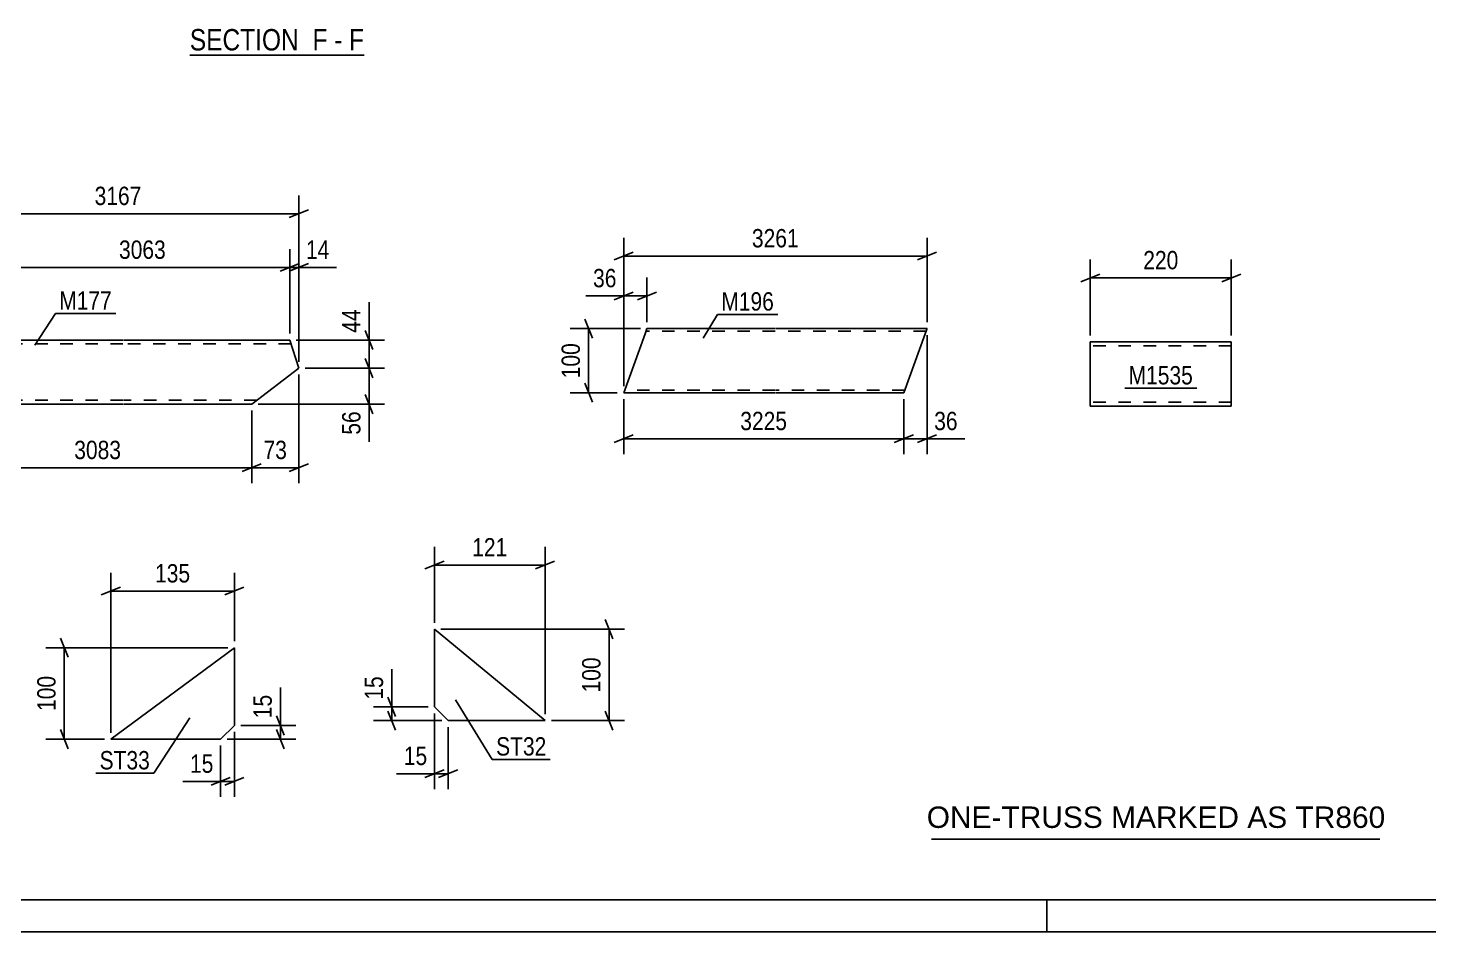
# Model space of a CAD drawing. Header units: millimetres. Extents: x 0 to 841, y 0 to 594.
# Drawn here: x 261.9 to 480.7, y 0 to 141.2 of the extents above; entities that cross this region are included whole.
import ezdxf

# ---------------------------------------------------------------- set-up
doc = ezdxf.new("R2010")
doc.units = ezdxf.units.MM
doc.linetypes.add('DXK_LINE_DOT2', pattern=[3.9198, 1.9599, -1.9599])
doc.styles.add('Arial', font='ARIAL.TTF', dxfattribs={"height": 0.2})
doc.styles.add('Arial Narrow', font='ARIALN.TTF', dxfattribs={"height": 0.2})

# ---------------------------------------------------------------- blocks, each defined once
blk = doc.blocks.new('Unknown-815137657-1135')
at = {"color": 5, "linetype": 'Continuous'}
for p, q in [((5, 5), (836, 5)), ((421, 0), (421, 5)), ((0, 0), (841, 0))]:
    blk.add_line(p, q, dxfattribs=at)
blk = doc.blocks.new('Unknown-815137657-15730')
at = {"color": 7, "linetype": 'Continuous'}
blk.add_line((403, 14.5), (473, 14.5), dxfattribs=at)
at = {"color": 7, "style": 'Arial'}
blk.add_text('ONE-TRUSS MARKED AS TR860', height=3.3428, dxfattribs=at).set_placement((402.24, 16.25))
blk = doc.blocks.new('Unknown-815137657-17 - 6387')
at = {"color": 6, "linetype": 'Continuous'}
blk.add_line((287.15, 136.9), (314.37, 136.9), dxfattribs=at)
at = {"color": 0, "linetype": 'Continuous'}
blk.add_wipeout([(305.26, 137.65), (305.26, 141.15), (287.15, 141.15), (287.15, 137.65)], dxfattribs=at)
at = {"color": 7, "linetype": 'Continuous', "style": 'Arial Narrow'}
blk.add_text('SECTION ', height=3.34, dxfattribs=at).set_placement((287.15, 137.65))
at = {"color": 0, "linetype": 'Continuous'}
blk.add_wipeout([(308.65, 137.65), (308.65, 141.15), (306.31, 141.15), (306.31, 137.65)], dxfattribs=at)
at = {"color": 7, "linetype": 'Continuous', "style": 'Arial Narrow'}
blk.add_text('F', height=3.34, dxfattribs=at).set_placement((306.31, 137.65))
at = {"color": 0, "linetype": 'Continuous'}
blk.add_wipeout([(310.97, 137.65), (310.97, 141.15), (309.7, 141.15), (309.7, 137.65)], dxfattribs=at)
at = {"color": 7, "linetype": 'Continuous', "style": 'Arial Narrow'}
blk.add_text('-', height=3.34, dxfattribs=at).set_placement((309.7, 137.65))
at = {"color": 0, "linetype": 'Continuous'}
blk.add_wipeout([(314.37, 137.65), (314.37, 141.15), (312.02, 141.15), (312.02, 137.65)], dxfattribs=at)
at = {"color": 7, "linetype": 'Continuous', "style": 'Arial Narrow'}
blk.add_text('F', height=3.34, dxfattribs=at).set_placement((312.02, 137.65))
blk = doc.blocks.new('Part-815137657-7131 - 7125')
at = {"color": 2, "linetype": 'Continuous'}
for p, q in [((325.36, 47.29), (325.36, 35.14)), ((342.63, 33), (325.36, 47.29)), ((325.36, 35.14), (327.5, 33)), ((327.5, 33), (342.63, 33))]:
    blk.add_line(p, q, dxfattribs=at)
blk = doc.blocks.new('Part-815137657-7187 - 7181')
at = {"color": 2, "linetype": 'Continuous'}
for p, q in [((294.11, 44.39), (274.82, 30.11)), ((294.11, 44.39), (294.11, 32.25)), ((294.11, 32.25), (291.96, 30.11)), ((274.82, 30.11), (291.96, 30.11))]:
    blk.add_line(p, q, dxfattribs=at)
blk = doc.blocks.new('Part-815137657-3054 - 3038')
at = {"color": 2, "linetype": 'Continuous'}
for p, q in [((358.55, 94.21), (358.26, 93.41)), ((378.55, 94.21), (358.55, 94.21)), ((402.29, 94.21), (378.65, 94.21)), ((402.27, 94.14), (402, 93.41)), ((402.27, 94.14), (402.29, 94.21)), ((358.26, 93.41), (354.91, 84.21)), ((398.65, 84.21), (402, 93.41)), ((378.55, 84.21), (354.91, 84.21)), ((398.65, 84.21), (378.65, 84.21))]:
    blk.add_line(p, q, dxfattribs=at)
at = {"color": 7, "linetype": 'DXK_LINE_DOT2'}
for p, q in [((378.55, 93.81), (358.4, 93.81)), ((402.14, 93.81), (378.65, 93.81)), ((402, 93.41), (402.2, 93.97)), ((378.55, 84.61), (355.06, 84.61)), ((398.79, 84.61), (378.65, 84.61))]:
    blk.add_line(p, q, dxfattribs=at)
blk = doc.blocks.new('Part-815137657-2770 - 2754')
at = {"color": 2, "linetype": 'Continuous'}
for p, q in [((247.72, 85.58), (256.71, 92.43)), ((276.71, 92.43), (256.71, 92.43)), ((302.78, 92.43), (276.81, 92.43)), ((302.78, 92.43), (304.16, 88.03)), ((304.16, 88.03), (296.81, 82.43)), ((248.59, 82.78), (247.72, 85.58)), ((248.67, 82.52), (248.59, 82.78)), ((248.7, 82.43), (248.67, 82.52)), ((276.71, 82.43), (248.7, 82.43)), ((296.81, 82.43), (276.81, 82.43))]:
    blk.add_line(p, q, dxfattribs=at)
at = {"color": 7, "linetype": 'DXK_LINE_DOT2'}
for p, q in [((276.71, 91.83), (255.92, 91.83)), ((302.97, 91.83), (276.81, 91.83)), ((248.5, 83.08), (248.47, 83.17)), ((276.71, 83.03), (248.51, 83.03)), ((297.6, 83.03), (276.81, 83.03))]:
    blk.add_line(p, q, dxfattribs=at)
blk = doc.blocks.new('Part-815137657-10414 - 10413')
at = {"color": 2, "linetype": 'Continuous'}
for p, q in [((449.81, 92.13), (427.79, 92.13)), ((427.79, 92.13), (427.79, 82.22)), ((449.81, 83.33), (449.81, 92.13)), ((449.81, 82.13), (449.81, 83.33)), ((427.79, 82.22), (427.79, 82.13)), ((427.79, 82.13), (449.81, 82.13))]:
    blk.add_line(p, q, dxfattribs=at)
at = {"color": 7, "linetype": 'DXK_LINE_DOT2'}
for p, q in [((449.81, 91.53), (427.79, 91.53)), ((449.81, 91.53), (449.81, 91.49)), ((449.81, 91.49), (449.81, 91.53)), ((449.81, 91.39), (449.81, 91.49)), ((449.81, 91.49), (449.81, 91.39)), ((427.79, 82.73), (427.79, 82.78)), ((449.81, 82.73), (427.79, 82.73)), ((449.81, 82.78), (449.81, 83.1)), ((449.81, 82.73), (449.81, 82.78))]:
    blk.add_line(p, q, dxfattribs=at)
blk = doc.blocks.new('StraightDimension-815137657-7165 - 7125')
at = {"color": 7, "linetype": 'Continuous'}
for p, q in [((353.23, 45.79), (352.03, 48.79)), ((326.36, 47.29), (355.03, 47.29)), ((352.63, 33), (352.63, 47.29)), ((343.63, 33), (355.03, 33)), ((352.03, 34.5), (353.23, 31.5))]:
    blk.add_line(p, q, dxfattribs=at)
at = {"color": 0}
blk.add_wipeout([(351.88, 43.48), (347.68, 43.48), (347.68, 36.8), (351.88, 36.8)], dxfattribs=at)
at = {"color": 3, "style": 'Arial Narrow'}
blk.add_text('100', height=2.863, rotation=90.0002, dxfattribs=at).set_placement((351.28, 37.4))
blk = doc.blocks.new('StraightDimension-815137657-7133 - 7125')
at = {"color": 7, "linetype": 'Continuous'}
for p, q in [((325.36, 34.14), (325.36, 22.31)), ((327.5, 32), (327.5, 22.31)), ((323.86, 24.11), (326.86, 25.31)), ((325.36, 24.71), (327.5, 24.71)), ((329, 25.31), (326, 24.11))]:
    blk.add_line(p, q, dxfattribs=at)
at = {"color": 0}
blk.add_wipeout([(324.83, 25.46), (324.83, 29.66), (319.97, 29.66), (319.97, 25.46)], dxfattribs=at)
at = {"color": 7, "linetype": 'Continuous'}
blk.add_line((325.36, 24.71), (319.45, 24.71), dxfattribs=at)
blk.add_line((325.36, 24.71), (319.45, 24.71), dxfattribs=at)
at = {"color": 3, "style": 'Arial Narrow'}
blk.add_text('15', height=2.863, dxfattribs=at).set_placement((320.57, 26.06))
blk = doc.blocks.new('StraightDimension-815137657-7144 - 7125')
at = {"color": 7, "linetype": 'Continuous'}
for p, q in [((325.36, 48.29), (325.36, 60.14)), ((342.63, 34), (342.63, 60.14)), ((326.86, 57.89), (323.86, 56.69)), ((325.36, 57.29), (342.63, 57.29)), ((341.13, 56.69), (344.13, 57.89))]:
    blk.add_line(p, q, dxfattribs=at)
at = {"color": 0}
blk.add_wipeout([(337.33, 58.04), (337.33, 62.24), (330.65, 62.24), (330.65, 58.04)], dxfattribs=at)
at = {"color": 3, "style": 'Arial Narrow'}
blk.add_text('121', height=2.863, dxfattribs=at).set_placement((331.25, 58.64))
blk = doc.blocks.new('StraightDimension-815137657-7154 - 7125')
at = {"color": 7, "linetype": 'Continuous'}
for p, q in [((324.36, 35.14), (315.83, 35.14)), ((318.08, 36.64), (319.28, 33.64)), ((318.68, 33), (318.68, 35.14)), ((326.5, 33), (315.83, 33)), ((319.28, 31.5), (318.08, 34.5))]:
    blk.add_line(p, q, dxfattribs=at)
at = {"color": 0}
blk.add_wipeout([(317.93, 40.52), (313.73, 40.52), (313.73, 35.67), (317.93, 35.67)], dxfattribs=at)
at = {"color": 7, "linetype": 'Continuous'}
blk.add_line((318.68, 35.14), (318.68, 41.05), dxfattribs=at)
blk.add_line((318.68, 35.14), (318.68, 41.05), dxfattribs=at)
at = {"color": 3, "style": 'Arial Narrow'}
blk.add_text('15', height=2.863, rotation=90.0002, dxfattribs=at).set_placement((317.33, 36.27))
blk = doc.blocks.new('StraightDimension-815137657-7213 - 7181')
at = {"color": 7, "linetype": 'Continuous'}
for p, q in [((274.82, 31.11), (274.82, 56.07)), ((294.11, 45.39), (294.11, 56.07)), ((276.32, 53.82), (273.32, 52.62)), ((274.82, 53.22), (294.11, 53.22)), ((292.61, 52.62), (295.61, 53.82))]:
    blk.add_line(p, q, dxfattribs=at)
at = {"color": 0}
blk.add_wipeout([(287.81, 53.97), (287.81, 58.17), (281.12, 58.17), (281.12, 53.97)], dxfattribs=at)
at = {"color": 3, "style": 'Arial Narrow'}
blk.add_text('135', height=2.863, dxfattribs=at).set_placement((281.72, 54.57))
blk = doc.blocks.new('StraightDimension-815137657-7189 - 7181')
at = {"color": 7, "linetype": 'Continuous'}
for p, q in [((300.7, 33.75), (301.9, 30.75)), ((295.11, 32.25), (303.7, 32.25)), ((301.9, 28.61), (300.7, 31.61)), ((301.3, 30.11), (301.3, 32.25)), ((292.96, 30.11), (303.7, 30.11))]:
    blk.add_line(p, q, dxfattribs=at)
at = {"color": 0}
blk.add_wipeout([(300.55, 37.63), (296.35, 37.63), (296.35, 32.78), (300.55, 32.78)], dxfattribs=at)
at = {"color": 7, "linetype": 'Continuous'}
blk.add_line((301.3, 32.25), (301.3, 38.16), dxfattribs=at)
blk.add_line((301.3, 32.25), (301.3, 38.16), dxfattribs=at)
at = {"color": 3, "style": 'Arial Narrow'}
blk.add_text('15', height=2.863, rotation=90.0002, dxfattribs=at).set_placement((299.95, 33.38))
blk = doc.blocks.new('StraightDimension-815137657-7225 - 7181')
at = {"color": 7, "linetype": 'Continuous'}
for p, q in [((294.11, 31.25), (294.11, 21.1)), ((291.96, 29.11), (291.96, 21.1)), ((290.46, 22.9), (293.46, 24.1)), ((295.61, 24.1), (292.61, 22.9)), ((291.96, 23.5), (294.11, 23.5))]:
    blk.add_line(p, q, dxfattribs=at)
at = {"color": 0}
blk.add_wipeout([(291.44, 24.25), (291.44, 28.45), (286.58, 28.45), (286.58, 24.25)], dxfattribs=at)
at = {"color": 7, "linetype": 'Continuous'}
blk.add_line((291.96, 23.5), (286.06, 23.5), dxfattribs=at)
blk.add_line((291.96, 23.5), (286.06, 23.5), dxfattribs=at)
at = {"color": 3, "style": 'Arial Narrow'}
blk.add_text('15', height=2.863, dxfattribs=at).set_placement((287.18, 24.85))
blk = doc.blocks.new('StraightDimension-815137657-7201 - 7181')
at = {"color": 7, "linetype": 'Continuous'}
for p, q in [((293.11, 44.39), (264.68, 44.39)), ((268.13, 42.89), (266.93, 45.89)), ((267.53, 30.11), (267.53, 44.39)), ((266.93, 31.61), (268.13, 28.61)), ((273.82, 30.11), (264.68, 30.11))]:
    blk.add_line(p, q, dxfattribs=at)
at = {"color": 0}
blk.add_wipeout([(266.78, 40.59), (262.58, 40.59), (262.58, 33.91), (266.78, 33.91)], dxfattribs=at)
at = {"color": 3, "style": 'Arial Narrow'}
blk.add_text('100', height=2.863, rotation=90.0002, dxfattribs=at).set_placement((266.18, 34.51))
blk = doc.blocks.new('StraightDimension-815137657-3080 - 3038')
at = {"color": 7, "linetype": 'Continuous'}
for p, q in [((354.91, 83.21), (354.91, 74.61)), ((398.65, 83.21), (398.65, 74.61)), ((356.41, 77.61), (353.41, 76.41)), ((354.91, 77.01), (398.65, 77.01)), ((397.15, 76.41), (400.15, 77.61))]:
    blk.add_line(p, q, dxfattribs=at)
at = {"color": 0}
blk.add_wipeout([(381.04, 77.76), (381.04, 81.96), (372.52, 81.96), (372.52, 77.76)], dxfattribs=at)
at = {"color": 3, "style": 'Arial Narrow'}
blk.add_text('3225', height=2.863, dxfattribs=at).set_placement((373.12, 78.36))
blk = doc.blocks.new('StraightDimension-815137657-3057 - 3038')
at = {"color": 7, "linetype": 'Continuous'}
for p, q in [((354.91, 85.21), (354.91, 108.4)), ((402.29, 95.21), (402.29, 108.4)), ((356.41, 106.15), (353.41, 104.95)), ((354.91, 105.55), (402.29, 105.55)), ((400.79, 104.95), (403.79, 106.15))]:
    blk.add_line(p, q, dxfattribs=at)
at = {"color": 0}
blk.add_wipeout([(382.86, 106.3), (382.86, 110.5), (374.34, 110.5), (374.34, 106.3)], dxfattribs=at)
at = {"color": 3, "style": 'Arial Narrow'}
blk.add_text('3261', height=2.863, dxfattribs=at).set_placement((374.94, 106.9))
blk = doc.blocks.new('StraightDimension-815137657-3068 - 3038')
at = {"color": 7, "linetype": 'Continuous'}
for p, q in [((402.29, 93.21), (402.29, 74.61)), ((398.65, 83.21), (398.65, 74.61)), ((397.15, 76.41), (400.15, 77.61)), ((398.65, 77.01), (402.29, 77.01)), ((403.79, 77.61), (400.79, 76.41))]:
    blk.add_line(p, q, dxfattribs=at)
at = {"color": 0}
blk.add_wipeout([(407.67, 77.76), (407.67, 81.96), (402.81, 81.96), (402.81, 77.76)], dxfattribs=at)
at = {"color": 7, "linetype": 'Continuous'}
blk.add_line((402.29, 77.01), (408.2, 77.01), dxfattribs=at)
blk.add_line((402.29, 77.01), (408.2, 77.01), dxfattribs=at)
at = {"color": 3, "style": 'Arial Narrow'}
blk.add_text('36', height=2.863, dxfattribs=at).set_placement((403.41, 78.36))
blk = doc.blocks.new('StraightDimension-815137657-3093 - 3038')
at = {"color": 7, "linetype": 'Continuous'}
for p, q in [((354.91, 85.21), (354.91, 102.17)), ((358.55, 95.21), (358.55, 102.17)), ((353.41, 98.72), (356.41, 99.92)), ((354.91, 99.32), (358.55, 99.32)), ((360.05, 99.92), (357.05, 98.72))]:
    blk.add_line(p, q, dxfattribs=at)
at = {"color": 0}
blk.add_wipeout([(354.38, 100.07), (354.38, 104.27), (349.53, 104.27), (349.53, 100.07)], dxfattribs=at)
at = {"color": 7, "linetype": 'Continuous'}
blk.add_line((354.91, 99.32), (349, 99.32), dxfattribs=at)
blk.add_line((354.91, 99.32), (349, 99.32), dxfattribs=at)
at = {"color": 3, "style": 'Arial Narrow'}
blk.add_text('36', height=2.863, dxfattribs=at).set_placement((350.13, 100.67))
blk = doc.blocks.new('StraightDimension-815137657-3106 - 3038')
at = {"color": 7, "linetype": 'Continuous'}
for p, q in [((357.55, 94.21), (346.57, 94.21)), ((348.82, 95.71), (350.02, 92.71)), ((349.42, 84.21), (349.42, 94.21)), ((350.02, 82.71), (348.82, 85.71)), ((353.91, 84.21), (346.57, 84.21))]:
    blk.add_line(p, q, dxfattribs=at)
at = {"color": 0}
blk.add_wipeout([(348.67, 92.55), (344.47, 92.55), (344.47, 85.86), (348.67, 85.86)], dxfattribs=at)
at = {"color": 3, "style": 'Arial Narrow'}
blk.add_text('100', height=2.863, rotation=90.0002, dxfattribs=at).set_placement((348.07, 86.46))
blk = doc.blocks.new('StraightDimension-815137657-2905 - 2754')
at = {"color": 7, "linetype": 'Continuous'}
for p, q in [((302.78, 93.43), (302.78, 106.61)), ((304.16, 89.03), (304.16, 106.61)), ((301.28, 103.16), (304.28, 104.36)), ((305.66, 104.36), (302.66, 103.16)), ((302.78, 103.76), (304.16, 103.76))]:
    blk.add_line(p, q, dxfattribs=at)
at = {"color": 0}
blk.add_wipeout([(309.54, 104.51), (309.54, 108.71), (304.68, 108.71), (304.68, 104.51)], dxfattribs=at)
at = {"color": 7, "linetype": 'Continuous'}
blk.add_line((304.16, 103.76), (310.06, 103.76), dxfattribs=at)
blk.add_line((304.16, 103.76), (310.06, 103.76), dxfattribs=at)
at = {"color": 3, "style": 'Arial Narrow'}
blk.add_text('14', height=2.863, dxfattribs=at).set_placement((305.28, 105.11))
blk = doc.blocks.new('StraightDimension-815137657-3005 - 2754')
at = {"color": 7, "linetype": 'Continuous'}
for p, q in [((304.16, 87.03), (304.16, 70.09)), ((296.81, 81.43), (296.81, 70.09)), ((295.31, 71.89), (298.31, 73.09)), ((296.81, 72.49), (304.16, 72.49)), ((305.66, 73.09), (302.66, 71.89))]:
    blk.add_line(p, q, dxfattribs=at)
at = {"color": 0}
blk.add_wipeout([(302.91, 73.24), (302.91, 77.44), (298.06, 77.44), (298.06, 73.24)], dxfattribs=at)
at = {"color": 3, "style": 'Arial Narrow'}
blk.add_text('73', height=2.863, dxfattribs=at).set_placement((298.66, 73.84))
blk = doc.blocks.new('StraightDimension-815137657-2806 - 2754')
at = {"color": 7, "linetype": 'Continuous'}
for p, q in [((305.16, 88.03), (317.55, 88.03)), ((314.55, 89.53), (315.75, 86.53)), ((315.15, 82.43), (315.15, 88.03)), ((315.75, 80.93), (314.55, 83.93)), ((297.81, 82.43), (317.55, 82.43))]:
    blk.add_line(p, q, dxfattribs=at)
at = {"color": 0}
blk.add_wipeout([(314.4, 81.91), (310.2, 81.91), (310.2, 77.05), (314.4, 77.05)], dxfattribs=at)
at = {"color": 7, "linetype": 'Continuous'}
blk.add_line((315.15, 82.43), (315.15, 76.53), dxfattribs=at)
blk.add_line((315.15, 82.43), (315.15, 76.53), dxfattribs=at)
at = {"color": 3, "style": 'Arial Narrow'}
blk.add_text('56', height=2.863, rotation=90.0002, dxfattribs=at).set_placement((313.8, 77.65))
blk = doc.blocks.new('StraightDimension-815137657-3023 - 2754')
at = {"color": 7, "linetype": 'Continuous'}
for p, q in [((247.72, 86.58), (247.72, 115.01)), ((304.16, 89.03), (304.16, 115.01)), ((249.22, 112.76), (246.22, 111.56)), ((247.72, 112.16), (304.16, 112.16)), ((302.66, 111.56), (305.66, 112.76))]:
    blk.add_line(p, q, dxfattribs=at)
at = {"color": 0}
blk.add_wipeout([(280.19, 112.91), (280.19, 117.11), (271.68, 117.11), (271.68, 112.91)], dxfattribs=at)
at = {"color": 3, "style": 'Arial Narrow'}
blk.add_text('3167', height=2.863, dxfattribs=at).set_placement((272.28, 113.51))
blk = doc.blocks.new('StraightDimension-815137657-2831 - 2754')
at = {"color": 7, "linetype": 'Continuous'}
for p, q in [((303.78, 92.43), (317.55, 92.43)), ((314.55, 93.93), (315.75, 90.93)), ((315.15, 88.03), (315.15, 92.43)), ((305.16, 88.03), (317.55, 88.03)), ((315.75, 86.53), (314.55, 89.53))]:
    blk.add_line(p, q, dxfattribs=at)
at = {"color": 0}
blk.add_wipeout([(314.4, 97.81), (310.2, 97.81), (310.2, 92.96), (314.4, 92.96)], dxfattribs=at)
at = {"color": 7, "linetype": 'Continuous'}
blk.add_line((315.15, 92.43), (315.15, 98.34), dxfattribs=at)
blk.add_line((315.15, 92.43), (315.15, 98.34), dxfattribs=at)
at = {"color": 3, "style": 'Arial Narrow'}
blk.add_text('44', height=2.863, rotation=90.0002, dxfattribs=at).set_placement((313.8, 93.56))
blk = doc.blocks.new('StraightDimension-815137657-2922 - 2754')
at = {"color": 7, "linetype": 'Continuous'}
for p, q in [((256.71, 93.43), (256.71, 106.61)), ((302.78, 93.43), (302.78, 106.61)), ((258.21, 104.36), (255.21, 103.16)), ((256.71, 103.76), (302.78, 103.76)), ((301.28, 103.16), (304.28, 104.36))]:
    blk.add_line(p, q, dxfattribs=at)
at = {"color": 0}
blk.add_wipeout([(284, 104.51), (284, 108.71), (275.49, 108.71), (275.49, 104.51)], dxfattribs=at)
at = {"color": 3, "style": 'Arial Narrow'}
blk.add_text('3063', height=2.863, dxfattribs=at).set_placement((276.09, 105.11))
blk = doc.blocks.new('StraightDimension-815137657-2981 - 2754')
at = {"color": 7, "linetype": 'Continuous'}
for p, q in [((248.7, 81.43), (248.7, 70.09)), ((296.81, 81.43), (296.81, 70.09)), ((250.2, 73.09), (247.2, 71.89)), ((248.7, 72.49), (296.81, 72.49)), ((295.31, 71.89), (298.31, 73.09))]:
    blk.add_line(p, q, dxfattribs=at)
at = {"color": 0}
blk.add_wipeout([(277.01, 73.24), (277.01, 77.44), (268.5, 77.44), (268.5, 73.24)], dxfattribs=at)
at = {"color": 3, "style": 'Arial Narrow'}
blk.add_text('3083', height=2.863, dxfattribs=at).set_placement((269.1, 73.84))
blk = doc.blocks.new('StraightDimension-815137657-10416 - 10413')
at = {"color": 7, "linetype": 'Continuous'}
for p, q in [((427.79, 93.13), (427.79, 104.98)), ((449.81, 93.13), (449.81, 104.98)), ((429.29, 102.73), (426.29, 101.53)), ((427.79, 102.13), (449.81, 102.13)), ((448.31, 101.53), (451.31, 102.73))]:
    blk.add_line(p, q, dxfattribs=at)
at = {"color": 0}
blk.add_wipeout([(442.14, 102.88), (442.14, 107.08), (435.46, 107.08), (435.46, 102.88)], dxfattribs=at)
at = {"color": 3, "style": 'Arial Narrow'}
blk.add_text('220', height=2.863, dxfattribs=at).set_placement((436.06, 103.48))
blk = doc.blocks.new('Mark-815137657-7127 - 7125')
at = {"color": 0}
blk.add_wipeout([(342.85, 27.55), (342.85, 30.55), (334.99, 30.55), (334.99, 27.55)], dxfattribs=at)
blk.add_wipeout([(342.85, 27.55), (342.85, 30.55), (334.99, 30.55), (334.99, 27.55)], dxfattribs=at)
at = {"color": 30, "linetype": 'Continuous'}
for p, q in [((328.63, 36.23), (334.39, 26.95)), ((334.39, 26.95), (343.45, 26.95))]:
    blk.add_line(p, q, dxfattribs=at)
at = {"color": 3, "style": 'Arial Narrow'}
blk.add_text('ST32', height=2.863, dxfattribs=at).set_placement((334.99, 27.55))
blk = doc.blocks.new('Mark-815137657-7183 - 7181')
at = {"color": 0}
blk.add_wipeout([(280.91, 25.39), (280.91, 28.39), (273.06, 28.39), (273.06, 25.39)], dxfattribs=at)
blk.add_wipeout([(280.91, 25.39), (280.91, 28.39), (273.06, 28.39), (273.06, 25.39)], dxfattribs=at)
at = {"color": 30, "linetype": 'Continuous'}
for p in [(287.14, 33.45), (272.46, 24.79)]:
    blk.add_line(p, (281.51, 24.79), dxfattribs=at)
at = {"color": 3, "style": 'Arial Narrow'}
blk.add_text('ST33', height=2.863, dxfattribs=at).set_placement((273.06, 25.39))
blk = doc.blocks.new('Mark-815137657-3050 - 3038')
at = {"color": 0}
blk.add_wipeout([(378.38, 97.03), (378.38, 100.03), (370.16, 100.03), (370.16, 97.03)], dxfattribs=at)
blk.add_wipeout([(378.38, 97.03), (378.38, 100.03), (370.16, 100.03), (370.16, 97.03)], dxfattribs=at)
at = {"color": 30, "linetype": 'Continuous'}
for p, q in [((367.31, 92.71), (369.56, 96.43)), ((369.56, 96.43), (378.98, 96.43))]:
    blk.add_line(p, q, dxfattribs=at)
at = {"color": 3, "style": 'Arial Narrow'}
blk.add_text('M196', height=2.863, dxfattribs=at).set_placement((370.16, 97.03))
blk = doc.blocks.new('Mark-815137657-2766 - 2754')
at = {"color": 0}
blk.add_wipeout([(274.98, 97.16), (274.98, 100.16), (266.75, 100.16), (266.75, 97.16)], dxfattribs=at)
blk.add_wipeout([(274.98, 97.16), (274.98, 100.16), (266.75, 100.16), (266.75, 97.16)], dxfattribs=at)
at = {"color": 30, "linetype": 'Continuous'}
for p, q in [((262.93, 91.64), (266.15, 96.56)), ((266.15, 96.56), (275.58, 96.56))]:
    blk.add_line(p, q, dxfattribs=at)
at = {"color": 3, "style": 'Arial Narrow'}
blk.add_text('M177', height=2.863, dxfattribs=at).set_placement((266.75, 97.16))
blk = doc.blocks.new('Mark-815137657-10419 - 10413')
at = {"color": 0}
blk.add_wipeout([(443.83, 85.5), (443.83, 88.5), (433.77, 88.5), (433.77, 85.5)], dxfattribs=at)
blk.add_wipeout([(443.83, 85.5), (443.83, 88.5), (433.77, 88.5), (433.77, 85.5)], dxfattribs=at)
at = {"color": 30, "linetype": 'Continuous'}
blk.add_line((433.17, 84.9), (444.43, 84.9), dxfattribs=at)
at = {"color": 3, "style": 'Arial Narrow'}
blk.add_text('M1535', height=2.863, dxfattribs=at).set_placement((433.77, 85.5))

msp = doc.modelspace()

# ---------------------------------------------------------------- block references
for name in ['Unknown-815137657-1135', 'Part-815137657-3054 - 3038', 'Part-815137657-2770 - 2754', 'Part-815137657-10414 - 10413', 'Part-815137657-7131 - 7125', 'Part-815137657-7187 - 7181', 'Unknown-815137657-15730']:
    msp.add_blockref(name, (0, 0))

# ---------------------------------------------------------------- next in the draw order: block references
for name in ['Unknown-815137657-17 - 6387', 'StraightDimension-815137657-3057 - 3038', 'StraightDimension-815137657-2905 - 2754', 'StraightDimension-815137657-10416 - 10413', 'Mark-815137657-10419 - 10413', 'StraightDimension-815137657-3005 - 2754', 'StraightDimension-815137657-3080 - 3038', 'StraightDimension-815137657-7213 - 7181', 'StraightDimension-815137657-7165 - 7125']:
    msp.add_blockref(name, (0, 0))

# ---------------------------------------------------------------- next in the draw order: block references
for name in ['StraightDimension-815137657-3093 - 3038', 'Mark-815137657-3050 - 3038', 'StraightDimension-815137657-3068 - 3038', 'StraightDimension-815137657-2806 - 2754', 'StraightDimension-815137657-7189 - 7181', 'StraightDimension-815137657-7133 - 7125']:
    msp.add_blockref(name, (0, 0))

# ---------------------------------------------------------------- next in the draw order: block references
for name in ['StraightDimension-815137657-3023 - 2754', 'StraightDimension-815137657-3106 - 3038', 'StraightDimension-815137657-2981 - 2754', 'StraightDimension-815137657-7144 - 7125', 'StraightDimension-815137657-7225 - 7181']:
    msp.add_blockref(name, (0, 0))

# ---------------------------------------------------------------- next in the draw order: block references
for name in ['StraightDimension-815137657-2831 - 2754', 'StraightDimension-815137657-7201 - 7181', 'StraightDimension-815137657-7154 - 7125', 'Mark-815137657-7127 - 7125']:
    msp.add_blockref(name, (0, 0))

# ---------------------------------------------------------------- next in the draw order: block references
for name in ['StraightDimension-815137657-2922 - 2754', 'Mark-815137657-7183 - 7181']:
    msp.add_blockref(name, (0, 0))

# ---------------------------------------------------------------- next in the draw order: block references
msp.add_blockref('Mark-815137657-2766 - 2754', (0, 0))

doc.saveas('drawing.dxf')
